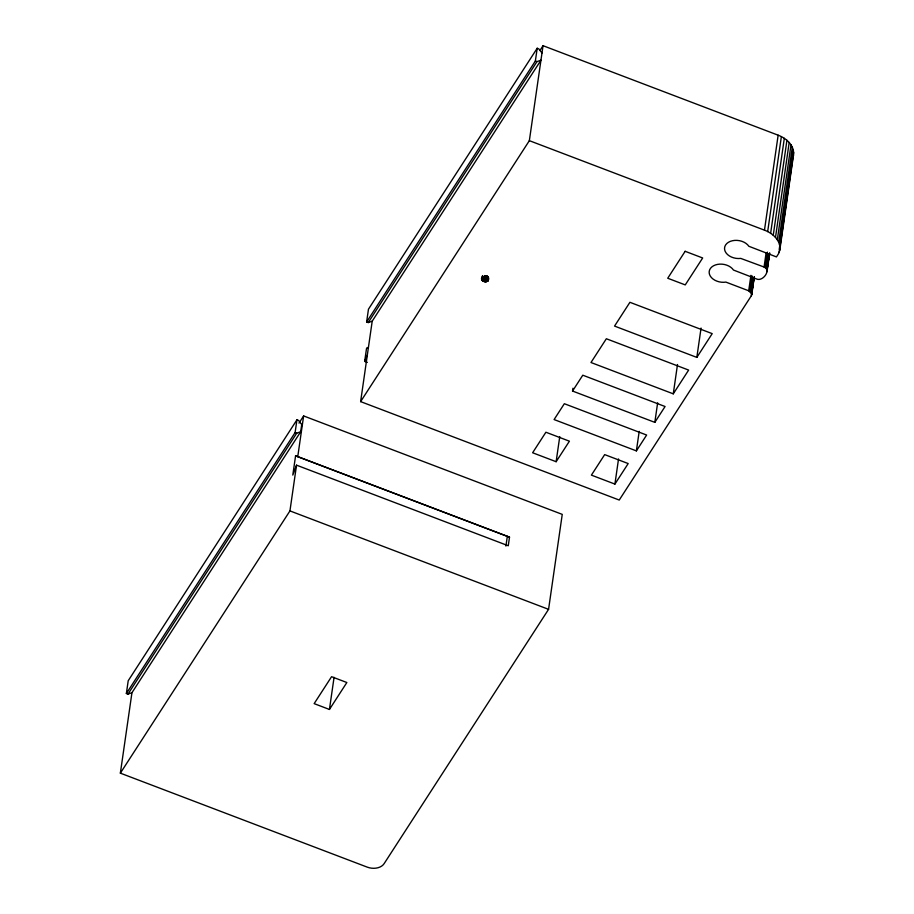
<?xml version="1.0" encoding="UTF-8"?>
<svg xmlns="http://www.w3.org/2000/svg" width="914" height="914" viewBox="0 0 914 914"><rect width="100%" height="100%" fill="white"/><g stroke="black" fill="none" stroke-linecap="round" stroke-linejoin="round"><path stroke-width="1.37" d="M541.991 53.001L538.814 48.876L537.204 48.259L368.468 309.195L366.628 321.957L368.239 322.573L536.975 61.626L540.951 60.221L372.215 321.157L360.619 401.612L619.235 500.049L751.354 295.748L754.176 277.091M751.742 293.92L748.703 290.789L725.876 282.095L723.831 282.3A12.887 9.003 8.2 0 1 709.55 274.543A12.887 9.003 8.2 0 1 717.524 264.397A12.887 9.003 8.2 0 1 733.474 270.041L756.381 278.907C762.562 282.118 771.656 270.076 764.07 267.025L740.774 258.411A12.887 9.003 8.2 0 1 725.236 251.521A12.887 9.003 8.2 0 1 732.4 240.736A12.887 9.003 8.2 0 1 748.84 246.266L776.454 256.925L778.625 253.578L779.825 249.922L793.512 154.957C794.677 145.509 786.257 138.174 778.145 135.192L543.042 45.7L539.946 50.487M779.825 249.922C781.002 240.473 772.57 233.139 764.47 230.157L529.355 140.665L543.042 45.7M131.947 692.709L127.983 694.126L126.372 693.509L128.211 680.747L296.947 419.8L298.558 420.417L301.723 424.553L300.683 431.762L131.947 692.709L120.362 773.153L367.222 867.123A12.887 9.003 8.2 0 0 384.108 863.673L548.571 609.341L562.247 514.376L303.631 415.939L298.981 423.125M126.372 693.509L295.108 432.562L296.947 419.8M295.576 455.823L292.8 475.097L296.536 465.169L508.275 545.761L509.509 537.169L295.576 455.823L509.509 537.169M120.362 773.153L289.944 510.903L296.536 465.169M297.77 456.566L303.631 415.939M367.325 362.401L364.663 361.384L366.503 348.622L367.2 347.537L368.353 347.903M329.44 709.458L346.852 682.518L331.565 676.703L314.153 703.631L329.44 709.458L334.067 677.331M481.712 279.673C480.981 275.822 487.825 275.857 488.59 279.101C488.59 283.831 478.959 281.615 482.112 276.885M481.861 279.981L482.466 275.788M482.066 280.267L482.661 276.085M482.306 280.552L482.912 276.359M482.603 280.804L483.209 276.622M482.935 281.032L483.54 276.851M483.3 281.238L483.906 277.056M483.689 281.409L484.5 275.834M484.112 281.546L484.911 275.971M484.546 281.649L485.345 276.074M484.98 281.706L485.791 276.131M485.425 281.729L486.237 276.154M485.871 281.718L486.671 276.142M486.294 281.661L487.093 276.085M486.694 281.569L487.505 275.994M487.082 281.432L487.688 277.25M487.436 281.272L488.03 277.091M487.745 281.078L488.35 276.885M488.019 280.849L488.419 278.062M488.247 280.598L488.647 277.81M366.628 321.957L535.364 61.021L537.204 48.259M505.922 546.058L507.316 536.415M556.135 461.707L569.411 441.188L545.898 432.231L532.622 452.761L556.135 461.707L559.756 436.572M572.541 391.043L582.789 375.197L665.072 406.513L654.824 422.359L572.541 391.043L572.941 388.244M614.916 484.089L628.192 463.558L604.68 454.612L591.404 475.131L614.916 484.089L618.538 458.942M636.384 450.888L646.632 435.041L564.338 403.714L554.101 419.56L636.384 450.888L639.206 431.328M654.824 422.359L657.646 402.811M673.275 393.843L688.642 370.079L606.348 338.751L590.981 362.515L673.275 393.843L677.503 364.515M696.834 357.397L712.212 333.633L629.917 302.306L614.551 326.081L696.834 357.397L701.061 328.069M748.703 290.789L750.931 275.331M749.846 291.36L752.073 275.902M750.771 292.103L752.805 278.062M751.422 292.983L753.65 277.536M751.354 295.748L753.97 277.593M751.719 294.868L754.336 276.714M764.47 230.157L778.145 135.192M767.68 231.585L781.367 136.609M764.07 267.025L766.092 252.972M765.212 267.596L767.44 252.138M770.628 233.287L784.315 138.322M766.149 268.339L768.171 254.298M766.789 269.219L769.017 253.772M769.542 253.315L766.72 271.984L769.405 253.658M767.097 271.104L769.714 252.938M773.255 235.252L786.943 140.288M775.506 237.423L789.193 142.458M777.323 239.776L791.01 144.8M778.694 242.244L792.278 147.097M779.573 244.792L793.261 149.827M779.231 249.385L779.631 246.597M780.03 243.798L780.43 241.01M781.036 236.817L781.436 234.018M781.847 231.231L782.247 228.431M786.474 199.103L786.874 196.316M788.279 186.536L788.691 183.748M790.096 173.968L790.496 171.181M791.901 161.401L792.312 158.613M779.185 252.39L793.638 152.398M792.872 157.425L793.512 154.957M367.314 355.123L364.663 361.384M127.983 694.126L296.719 433.179L300.683 431.762M360.619 401.612L529.355 140.665M368.239 322.573L372.215 321.157M535.364 61.021L536.975 61.626M295.108 432.562L296.719 433.179M289.944 510.903L548.571 609.341M685.146 251.304L667.734 278.244L685.249 284.905L702.672 257.977L685.146 251.304"/></g></svg>
